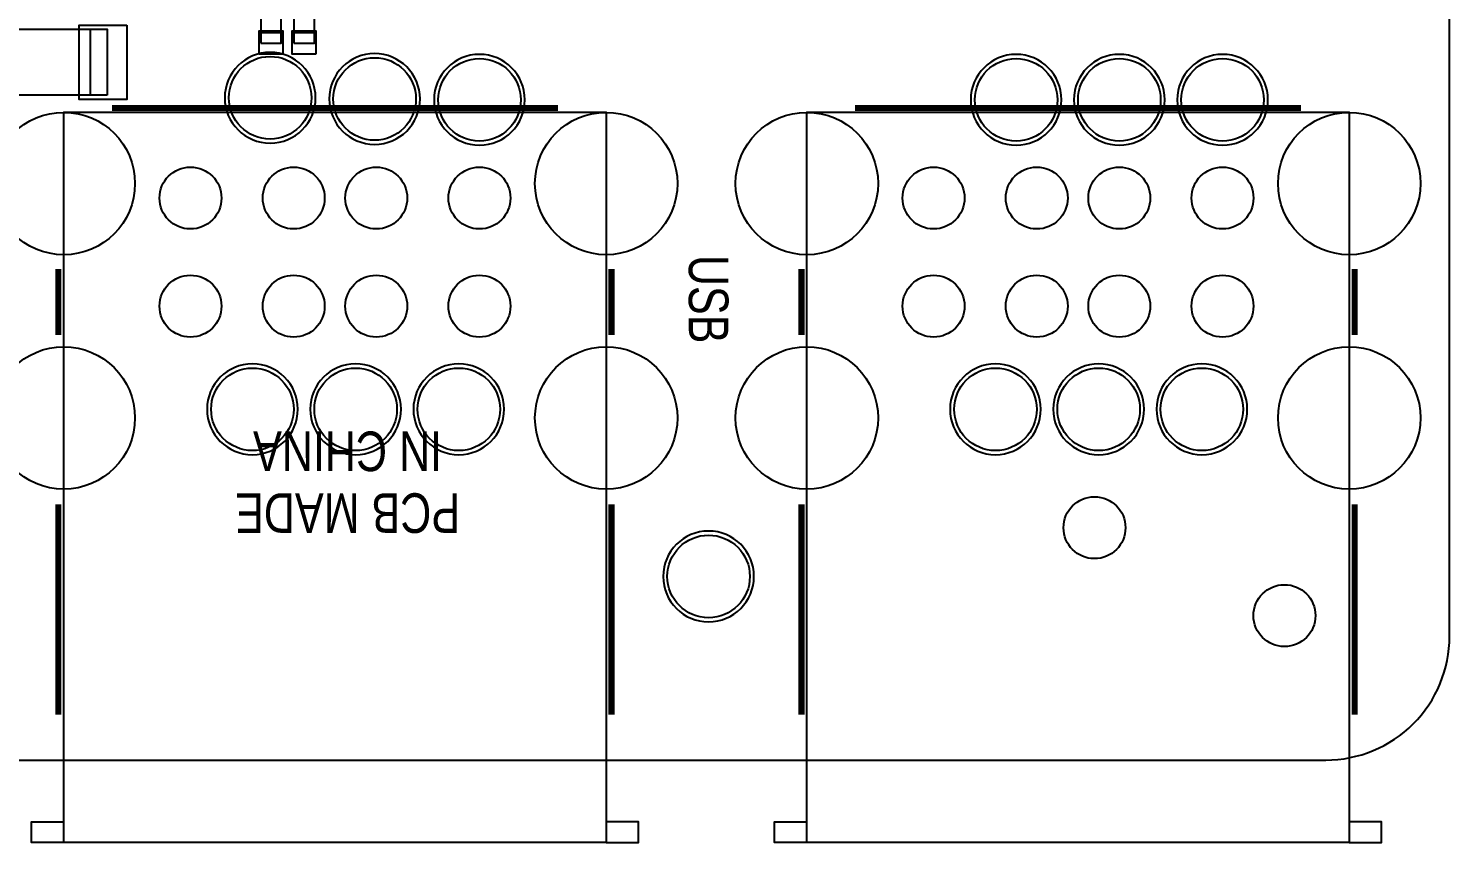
# Model space of a CAD drawing. Extents: x 2 to 217, y -24 to 87.
# Drawn here: x 104.82 to 139.24, y -2 to 17.73 of the extents above; entities that cross this region are included whole.
import ezdxf
from ezdxf.enums import TextEntityAlignment as Align

# ---------------------------------------------------------------- set-up
doc = ezdxf.new("R2010")
doc.units = 0
for name, color, linetype in [('BOARD_OUTLINE', 85, 'CONTINUOUS'), ('PARTS_BOTTOM', 12, 'CONTINUOUS'), ('PARTS_TOP', 30, 'CONTINUOUS'), ('PINS_BOTTOM', 5, 'CONTINUOUS'), ('PINS_TOP', 1, 'CONTINUOUS'), ('SILK_TOP', 2, 'CONTINUOUS')]:
    doc.layers.add(name, color=color, linetype=linetype)

msp = doc.modelspace()

# ---------------------------------------------------------------- linework, layer by layer
at = {"layer": 'BOARD_OUTLINE'}
msp.add_lwpolyline([(83.242642, 82), (83.242642, 3, 0.414214), (86.242642, 0), (136.242642, 0, 0.414214), (139.242642, 3), (139.242642, 82, 0.414214), (136.242642, 85), (86.242642, 85, 0.414214)], format="xyb", close=True, dxfattribs=at)
at = {"layer": 'PARTS_BOTTOM'}
for points in [[(110.672642, 14.95, 1), (110.672642, 17.15, 1), (110.672642, 14.95)], [(113.202642, 14.92, 1), (113.202642, 17.12, 1), (113.202642, 14.92)], [(115.742642, 14.9, 1), (115.742642, 17.1, 1), (115.742642, 14.9)], [(128.742642, 14.9, 1), (128.742642, 17.1, 1), (128.742642, 14.9)], [(131.242642, 14.9, 1), (131.242642, 17.1, 1), (131.242642, 14.9)], [(133.742642, 14.9, 1), (133.742642, 17.1, 1), (133.742642, 14.9)], [(110.242642, 7.4, 1), (110.242642, 9.6, 1), (110.242642, 7.4)], [(112.742642, 7.4, 1), (112.742642, 9.6, 1), (112.742642, 7.4)], [(115.242642, 7.4, 1), (115.242642, 9.6, 1), (115.242642, 7.4)], [(128.242642, 7.4, 1), (128.242642, 9.6, 1), (128.242642, 7.4)], [(130.742642, 7.4, 1), (130.742642, 9.6, 1), (130.742642, 7.4)], [(133.242642, 7.4, 1), (133.242642, 9.6, 1), (133.242642, 7.4)], [(121.292642, 3.35, 1), (121.292642, 5.55, 1), (121.292642, 3.35)]]:
    msp.add_lwpolyline(points, format="xyb", dxfattribs=at)
at = {"layer": 'PARTS_TOP'}
for points in [[(110.442642, 17.375), (110.942642, 17.375), (110.942642, 18.375), (110.442642, 18.375), (110.442642, 17.375)], [(111.242642, 17.375), (111.742642, 17.375), (111.742642, 18.375), (111.242642, 18.375), (111.242642, 17.375)], [(106.722642, 16.11), (103.522642, 16.11), (103.522642, 17.71), (106.722642, 17.71), (106.722642, 16.11)], [(106.322642, 16.11), (106.322642, 17.71)], [(110.942642, 17.625), (110.442642, 17.625)], [(111.742642, 17.625), (111.242642, 17.625)], [(105.672642, -2), (105.672642, 15.7), (118.812642, 15.7), (118.812642, -2), (104.892642, -2), (104.892642, -1.5), (105.672642, -1.5)], [(123.672642, -2), (123.672642, 15.7), (136.812642, 15.7), (136.812642, -2), (122.892642, -2), (122.892642, -1.5), (123.672642, -1.5)], [(118.812642, -2), (119.592642, -2), (119.592642, -1.5), (118.812642, -1.5)], [(136.812642, -2), (137.592642, -2), (137.592642, -1.5), (136.812642, -1.5)]]:
    msp.add_lwpolyline(points, dxfattribs=at)
at = {"layer": 'PINS_BOTTOM'}
for centre, radius in [((110.672642, 16.05), 1), ((113.202642, 16.02), 1), ((115.742642, 16), 1), ((128.742642, 16), 1), ((131.242642, 16), 1), ((133.742642, 16), 1), ((105.672642, 13.97), 1.725), ((118.812642, 13.97), 1.725), ((123.672642, 13.97), 1.725), ((136.812642, 13.97), 1.725), ((108.742642, 13.62), 0.75), ((111.242642, 13.62), 0.75), ((113.242642, 13.62), 0.75), ((115.742642, 13.62), 0.75), ((126.742642, 13.62), 0.75), ((129.242642, 13.62), 0.75), ((131.242642, 13.62), 0.75), ((133.742642, 13.62), 0.75), ((108.742642, 11), 0.75), ((111.242642, 11), 0.75), ((113.242642, 11), 0.75), ((115.742642, 11), 0.75), ((126.742642, 11), 0.75), ((129.242642, 11), 0.75), ((131.242642, 11), 0.75), ((133.742642, 11), 0.75), ((105.672642, 8.29), 1.725), ((118.812642, 8.29), 1.725), ((123.672642, 8.29), 1.725), ((136.812642, 8.29), 1.725), ((110.242642, 8.5), 1), ((112.742642, 8.5), 1), ((115.242642, 8.5), 1), ((128.242642, 8.5), 1), ((130.742642, 8.5), 1), ((133.242642, 8.5), 1), ((121.292642, 4.45), 1), ((135.242642, 3.5), 0.75)]:
    msp.add_circle(centre, radius, dxfattribs=at)
at = {"layer": 'PINS_TOP'}
for points in [[(107.197642, 17.81), (107.197642, 16.01), (106.047642, 16.01), (106.047642, 17.81)], [(110.982642, 17.105), (110.402642, 17.105), (110.402642, 17.675), (110.982642, 17.675)], [(111.782642, 17.105), (111.202642, 17.105), (111.202642, 17.675), (111.782642, 17.675)]]:
    msp.add_lwpolyline(points, close=True, dxfattribs=at)
for centre, radius in [((105.672642, 13.97), 1.725), ((118.812642, 13.97), 1.725), ((123.672642, 13.97), 1.725), ((136.812642, 13.97), 1.725), ((108.742642, 13.62), 0.75), ((111.242642, 13.62), 0.75), ((113.242642, 13.62), 0.75), ((115.742642, 13.62), 0.75), ((126.742642, 13.62), 0.75), ((129.242642, 13.62), 0.75), ((131.242642, 13.62), 0.75), ((133.742642, 13.62), 0.75), ((108.742642, 11), 0.75), ((111.242642, 11), 0.75), ((113.242642, 11), 0.75), ((115.742642, 11), 0.75), ((126.742642, 11), 0.75), ((129.242642, 11), 0.75), ((131.242642, 11), 0.75), ((133.742642, 11), 0.75), ((105.672642, 8.29), 1.725), ((118.812642, 8.29), 1.725), ((123.672642, 8.29), 1.725), ((136.812642, 8.29), 1.725), ((130.640642, 5.631), 0.75)]:
    msp.add_circle(centre, radius, dxfattribs=at)
at = {"layer": 'SILK_TOP', "const_width": 0.15}
for points in [[(106.842642, 15.8), (117.642642, 15.8)], [(124.842642, 15.8), (135.642642, 15.8)], [(105.542642, 10.3), (105.542642, 11.9)], [(118.942642, 10.3), (118.942642, 11.9)], [(123.542642, 10.3), (123.542642, 11.9)], [(136.942642, 10.3), (136.942642, 11.9)], [(105.542642, 1.1), (105.542642, 6.2)], [(118.942642, 1.1), (118.942642, 6.2)], [(123.542642, 1.1), (123.542642, 6.2)], [(136.942642, 1.1), (136.942642, 6.2)]]:
    msp.add_lwpolyline(points, dxfattribs=at)

# ---------------------------------------------------------------- texts
at = {"layer": 'SILK_TOP', "width": 0.8125}
for s, rotation, p in [('USB', 270, (120.812642, 11.17)), ('IN CHINA', 180, (112.548642, 7.962)), ('PCB MADE', 180, (112.548642, 6.465))]:
    msp.add_text(s, height=0.96, rotation=rotation, dxfattribs=at).set_placement(p, align=Align.CENTER)

doc.saveas('drawing.dxf')
